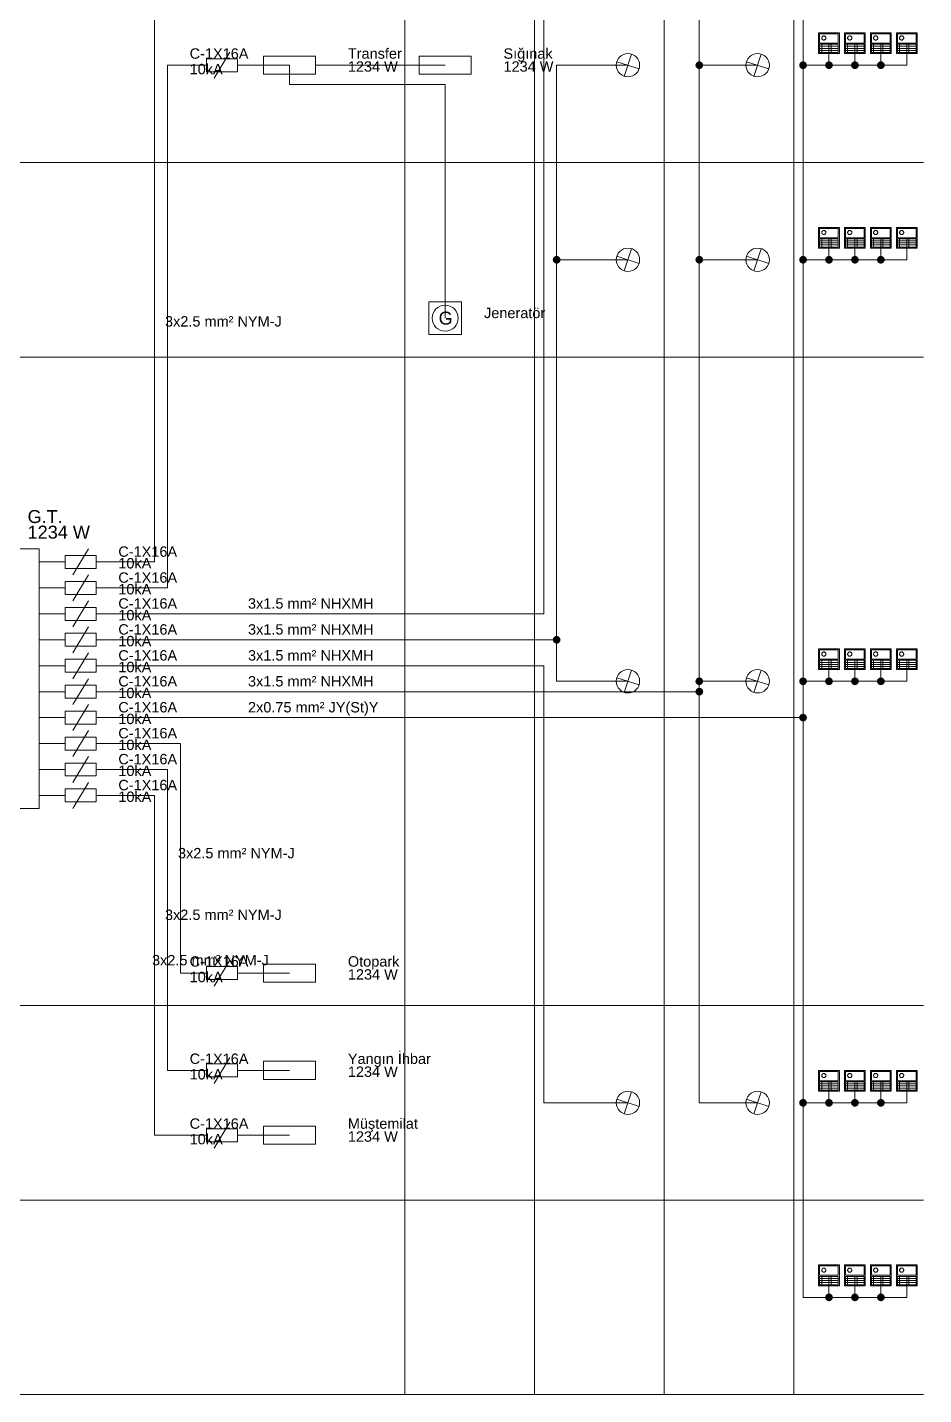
# Model space of a CAD drawing. Extents: x -100 to 4300, y -525 to 1066.
# Drawn here: x 3509 to 4200, y -525 to 529 of the extents above; entities that cross this region are included whole.
import ezdxf

# ---------------------------------------------------------------- set-up
doc = ezdxf.new("R2010")
doc.units = 0
doc.layers.get('0').update_dxf_attribs({"lineweight": 0})
doc.styles.add('Arial', font='Arial.ttf')

msp = doc.modelspace()

# ---------------------------------------------------------------- hatches: boundary and pattern name
h = msp.add_hatch(color=2)
h.dxf.hatch_style = 1
h.paths.add_polyline_path([(4030, 500), (4029.8, 501.1), (4029.1, 502.1), (4028.1, 502.8), (4027, 503), (4025.9, 502.8), (4024.9, 502.1), (4024.2, 501.1), (4024, 500), (4024.2, 498.9), (4024.9, 497.9), (4025.9, 497.2), (4027, 497), (4028.1, 497.2), (4029.1, 497.9), (4029.8, 498.9)])
h = msp.add_hatch(color=4)
h.dxf.hatch_style = 1
h.paths.add_polyline_path([(4110, 500), (4109.8, 501.1), (4109.1, 502.1), (4108.1, 502.8), (4107, 503), (4105.9, 502.8), (4104.9, 502.1), (4104.2, 501.1), (4104, 500), (4104.2, 498.9), (4104.9, 497.9), (4105.9, 497.2), (4107, 497), (4108.1, 497.2), (4109.1, 497.9), (4109.8, 498.9)])
h = msp.add_hatch(color=4)
h.dxf.hatch_style = 1
h.paths.add_polyline_path([(4130, 500), (4129.8, 501.1), (4129.1, 502.1), (4128.1, 502.8), (4127, 503), (4125.9, 502.8), (4124.9, 502.1), (4124.2, 501.1), (4124, 500), (4124.2, 498.9), (4124.9, 497.9), (4125.9, 497.2), (4127, 497), (4128.1, 497.2), (4129.1, 497.9), (4129.8, 498.9)])
h = msp.add_hatch(color=4)
h.dxf.hatch_style = 1
h.paths.add_polyline_path([(4150, 500), (4149.8, 501.1), (4149.1, 502.1), (4148.1, 502.8), (4147, 503), (4145.9, 502.8), (4144.9, 502.1), (4144.2, 501.1), (4144, 500), (4144.2, 498.9), (4144.9, 497.9), (4145.9, 497.2), (4147, 497), (4148.1, 497.2), (4149.1, 497.9), (4149.8, 498.9)])
h = msp.add_hatch(color=4)
h.dxf.hatch_style = 1
h.paths.add_polyline_path([(4170, 500), (4169.8, 501.1), (4169.1, 502.1), (4168.1, 502.8), (4167, 503), (4165.9, 502.8), (4164.9, 502.1), (4164.2, 501.1), (4164, 500), (4164.2, 498.9), (4164.9, 497.9), (4165.9, 497.2), (4167, 497), (4168.1, 497.2), (4169.1, 497.9), (4169.8, 498.9)])
h = msp.add_hatch(color=2)
h.dxf.hatch_style = 1
h.paths.add_polyline_path([(3920, 350), (3919.8, 351.1), (3919.1, 352.1), (3918.1, 352.8), (3917, 353), (3915.9, 352.8), (3914.9, 352.1), (3914.2, 351.1), (3914, 350), (3914.2, 348.9), (3914.9, 347.9), (3915.9, 347.2), (3917, 347), (3918.1, 347.2), (3919.1, 347.9), (3919.8, 348.9)])
h = msp.add_hatch(color=2)
h.dxf.hatch_style = 1
h.paths.add_polyline_path([(4030, 350), (4029.8, 351.1), (4029.1, 352.1), (4028.1, 352.8), (4027, 353), (4025.9, 352.8), (4024.9, 352.1), (4024.2, 351.1), (4024, 350), (4024.2, 348.9), (4024.9, 347.9), (4025.9, 347.2), (4027, 347), (4028.1, 347.2), (4029.1, 347.9), (4029.8, 348.9)])
h = msp.add_hatch(color=4)
h.dxf.hatch_style = 1
h.paths.add_polyline_path([(4110, 350), (4109.8, 351.1), (4109.1, 352.1), (4108.1, 352.8), (4107, 353), (4105.9, 352.8), (4104.9, 352.1), (4104.2, 351.1), (4104, 350), (4104.2, 348.9), (4104.9, 347.9), (4105.9, 347.2), (4107, 347), (4108.1, 347.2), (4109.1, 347.9), (4109.8, 348.9)])
h = msp.add_hatch(color=4)
h.dxf.hatch_style = 1
h.paths.add_polyline_path([(4130, 350), (4129.8, 351.1), (4129.1, 352.1), (4128.1, 352.8), (4127, 353), (4125.9, 352.8), (4124.9, 352.1), (4124.2, 351.1), (4124, 350), (4124.2, 348.9), (4124.9, 347.9), (4125.9, 347.2), (4127, 347), (4128.1, 347.2), (4129.1, 347.9), (4129.8, 348.9)])
h = msp.add_hatch(color=4)
h.dxf.hatch_style = 1
h.paths.add_polyline_path([(4150, 350), (4149.8, 351.1), (4149.1, 352.1), (4148.1, 352.8), (4147, 353), (4145.9, 352.8), (4144.9, 352.1), (4144.2, 351.1), (4144, 350), (4144.2, 348.9), (4144.9, 347.9), (4145.9, 347.2), (4147, 347), (4148.1, 347.2), (4149.1, 347.9), (4149.8, 348.9)])
h = msp.add_hatch(color=4)
h.dxf.hatch_style = 1
h.paths.add_polyline_path([(4170, 350), (4169.8, 351.1), (4169.1, 352.1), (4168.1, 352.8), (4167, 353), (4165.9, 352.8), (4164.9, 352.1), (4164.2, 351.1), (4164, 350), (4164.2, 348.9), (4164.9, 347.9), (4165.9, 347.2), (4167, 347), (4168.1, 347.2), (4169.1, 347.9), (4169.8, 348.9)])
h = msp.add_hatch(color=2)
h.dxf.hatch_style = 1
h.paths.add_polyline_path([(3920, 57), (3919.8, 58.1), (3919.1, 59.1), (3918.1, 59.8), (3917, 60), (3915.9, 59.8), (3914.9, 59.1), (3914.2, 58.1), (3914, 57), (3914.2, 55.9), (3914.9, 54.9), (3915.9, 54.2), (3917, 54), (3918.1, 54.2), (3919.1, 54.9), (3919.8, 55.9)])
h = msp.add_hatch(color=2)
h.dxf.hatch_style = 1
h.paths.add_polyline_path([(4030, 25), (4029.8, 26.1), (4029.1, 27.1), (4028.1, 27.8), (4027, 28), (4025.9, 27.8), (4024.9, 27.1), (4024.2, 26.1), (4024, 25), (4024.2, 23.9), (4024.9, 22.9), (4025.9, 22.2), (4027, 22), (4028.1, 22.2), (4029.1, 22.9), (4029.8, 23.9)])
h = msp.add_hatch(color=4)
h.dxf.hatch_style = 1
h.paths.add_polyline_path([(4110, 25), (4109.8, 26.1), (4109.1, 27.1), (4108.1, 27.8), (4107, 28), (4105.9, 27.8), (4104.9, 27.1), (4104.2, 26.1), (4104, 25), (4104.2, 23.9), (4104.9, 22.9), (4105.9, 22.2), (4107, 22), (4108.1, 22.2), (4109.1, 22.9), (4109.8, 23.9)])
h = msp.add_hatch(color=4)
h.dxf.hatch_style = 1
h.paths.add_polyline_path([(4130, 25), (4129.8, 26.1), (4129.1, 27.1), (4128.1, 27.8), (4127, 28), (4125.9, 27.8), (4124.9, 27.1), (4124.2, 26.1), (4124, 25), (4124.2, 23.9), (4124.9, 22.9), (4125.9, 22.2), (4127, 22), (4128.1, 22.2), (4129.1, 22.9), (4129.8, 23.9)])
h = msp.add_hatch(color=4)
h.dxf.hatch_style = 1
h.paths.add_polyline_path([(4150, 25), (4149.8, 26.1), (4149.1, 27.1), (4148.1, 27.8), (4147, 28), (4145.9, 27.8), (4144.9, 27.1), (4144.2, 26.1), (4144, 25), (4144.2, 23.9), (4144.9, 22.9), (4145.9, 22.2), (4147, 22), (4148.1, 22.2), (4149.1, 22.9), (4149.8, 23.9)])
h = msp.add_hatch(color=4)
h.dxf.hatch_style = 1
h.paths.add_polyline_path([(4170, 25), (4169.8, 26.1), (4169.1, 27.1), (4168.1, 27.8), (4167, 28), (4165.9, 27.8), (4164.9, 27.1), (4164.2, 26.1), (4164, 25), (4164.2, 23.9), (4164.9, 22.9), (4165.9, 22.2), (4167, 22), (4168.1, 22.2), (4169.1, 22.9), (4169.8, 23.9)])
h = msp.add_hatch(color=2)
h.dxf.hatch_style = 1
h.paths.add_polyline_path([(4030, 17), (4029.8, 18.1), (4029.1, 19.1), (4028.1, 19.8), (4027, 20), (4025.9, 19.8), (4024.9, 19.1), (4024.2, 18.1), (4024, 17), (4024.2, 15.9), (4024.9, 14.9), (4025.9, 14.2), (4027, 14), (4028.1, 14.2), (4029.1, 14.9), (4029.8, 15.9)])
h = msp.add_hatch(color=4)
h.dxf.hatch_style = 1
h.paths.add_polyline_path([(4110, -3), (4109.8, -1.9), (4109.1, -0.9), (4108.1, -0.2), (4107, 0), (4105.9, -0.2), (4104.9, -0.9), (4104.2, -1.9), (4104, -3), (4104.2, -4.1), (4104.9, -5.1), (4105.9, -5.8), (4107, -6), (4108.1, -5.8), (4109.1, -5.1), (4109.8, -4.1)])
h = msp.add_hatch(color=4)
h.dxf.hatch_style = 1
h.paths.add_polyline_path([(4110, -300), (4109.8, -298.9), (4109.1, -297.9), (4108.1, -297.2), (4107, -297), (4105.9, -297.2), (4104.9, -297.9), (4104.2, -298.9), (4104, -300), (4104.2, -301.1), (4104.9, -302.1), (4105.9, -302.8), (4107, -303), (4108.1, -302.8), (4109.1, -302.1), (4109.8, -301.1)])
h = msp.add_hatch(color=4)
h.dxf.hatch_style = 1
h.paths.add_polyline_path([(4130, -300), (4129.8, -298.9), (4129.1, -297.9), (4128.1, -297.2), (4127, -297), (4125.9, -297.2), (4124.9, -297.9), (4124.2, -298.9), (4124, -300), (4124.2, -301.1), (4124.9, -302.1), (4125.9, -302.8), (4127, -303), (4128.1, -302.8), (4129.1, -302.1), (4129.8, -301.1)])
h = msp.add_hatch(color=4)
h.dxf.hatch_style = 1
h.paths.add_polyline_path([(4150, -300), (4149.8, -298.9), (4149.1, -297.9), (4148.1, -297.2), (4147, -297), (4145.9, -297.2), (4144.9, -297.9), (4144.2, -298.9), (4144, -300), (4144.2, -301.1), (4144.9, -302.1), (4145.9, -302.8), (4147, -303), (4148.1, -302.8), (4149.1, -302.1), (4149.8, -301.1)])
h = msp.add_hatch(color=4)
h.dxf.hatch_style = 1
h.paths.add_polyline_path([(4170, -300), (4169.8, -298.9), (4169.1, -297.9), (4168.1, -297.2), (4167, -297), (4165.9, -297.2), (4164.9, -297.9), (4164.2, -298.9), (4164, -300), (4164.2, -301.1), (4164.9, -302.1), (4165.9, -302.8), (4167, -303), (4168.1, -302.8), (4169.1, -302.1), (4169.8, -301.1)])
h = msp.add_hatch(color=4)
h.dxf.hatch_style = 1
h.paths.add_polyline_path([(4130, -450), (4129.8, -448.9), (4129.1, -447.9), (4128.1, -447.2), (4127, -447), (4125.9, -447.2), (4124.9, -447.9), (4124.2, -448.9), (4124, -450), (4124.2, -451.1), (4124.9, -452.1), (4125.9, -452.8), (4127, -453), (4128.1, -452.8), (4129.1, -452.1), (4129.8, -451.1)])
h = msp.add_hatch(color=4)
h.dxf.hatch_style = 1
h.paths.add_polyline_path([(4150, -450), (4149.8, -448.9), (4149.1, -447.9), (4148.1, -447.2), (4147, -447), (4145.9, -447.2), (4144.9, -447.9), (4144.2, -448.9), (4144, -450), (4144.2, -451.1), (4144.9, -452.1), (4145.9, -452.8), (4147, -453), (4148.1, -452.8), (4149.1, -452.1), (4149.8, -451.1)])
h = msp.add_hatch(color=4)
h.dxf.hatch_style = 1
h.paths.add_polyline_path([(4170, -450), (4169.8, -448.9), (4169.1, -447.9), (4168.1, -447.2), (4167, -447), (4165.9, -447.2), (4164.9, -447.9), (4164.2, -448.9), (4164, -450), (4164.2, -451.1), (4164.9, -452.1), (4165.9, -452.8), (4167, -453), (4168.1, -452.8), (4169.1, -452.1), (4169.8, -451.1)])

# ---------------------------------------------------------------- linework, layer by layer
at = {"color": 251}
for p, q in [((3800, 1065), (3800, -525)), ((3900, 1065), (3900, -525)), ((4000, 1065), (4000, -525)), ((4100, 1065), (4100, -525))]:
    msp.add_line(p, q, dxfattribs=at)
at = {"color": 36}
for p, q in [((3607, 117), (3607, 950)), ((3653, 490), (3665, 510)), ((3617, 97), (3617, 500)), ((3617, 500), (3647, 500)), ((3671, 500), (3711, 500)), ((3711, 485), (3711, 500)), ((3731, 500), (3831, 500)), ((3831, 485), (3711, 485)), ((3831, 305), (3831, 485)), ((3544, 107), (3556, 127)), ((3518, 117), (3538, 117)), ((3562, 117), (3607, 117)), ((3544, 87), (3556, 107)), ((3518, 97), (3538, 97)), ((3562, 97), (3617, 97)), ((3544, 67), (3556, 87)), ((3518, 77), (3538, 77)), ((3544, 47), (3556, 67)), ((3518, 57), (3538, 57)), ((3544, 27), (3556, 47)), ((3518, 37), (3538, 37)), ((3544, 7), (3556, 27)), ((3518, 17), (3538, 17)), ((3544, -13), (3556, 7)), ((3518, -3), (3538, -3)), ((3544, -33), (3556, -13)), ((3518, -23), (3538, -23)), ((3562, -23), (3627, -23)), ((3627, -23), (3627, -200)), ((3544, -53), (3556, -33)), ((3518, -43), (3538, -43)), ((3562, -43), (3617, -43)), ((3617, -43), (3617, -275)), ((3518, -63), (3538, -63)), ((3544, -73), (3556, -53)), ((3562, -63), (3607, -63)), ((3607, -63), (3607, -325)), ((3627, -200), (3647, -200)), ((3653, -210), (3665, -190)), ((3671, -200), (3711, -200)), ((3653, -285), (3665, -265)), ((3617, -275), (3647, -275)), ((3671, -275), (3711, -275)), ((3653, -335), (3665, -315)), ((3607, -325), (3647, -325)), ((3671, -325), (3711, -325))]:
    msp.add_line(p, q, dxfattribs=at)
at = {"color": 2}
for p, q in [((3907, 77), (3907, 950)), ((4027, -300), (4027, 950)), ((3969.1, 491.4), (3974.7, 508.5)), ((4069.1, 491.4), (4074.7, 508.5)), ((3917, 25), (3917, 500)), ((3917, 500), (3972, 500)), ((3963.4, 502.7), (3980.5, 497.2)), ((4027, 500), (4072, 500)), ((4063.4, 502.7), (4080.5, 497.2)), ((3969.1, 341.4), (3974.7, 358.5)), ((4069.1, 341.4), (4074.7, 358.5)), ((3917, 350), (3972, 350)), ((3963.4, 352.7), (3980.5, 347.2)), ((4027, 350), (4072, 350)), ((4063.4, 352.7), (4080.5, 347.2)), ((3562, 77), (3907, 77)), ((3562, 57), (3917, 57)), ((3562, 37), (3907, 37)), ((3907, -300), (3907, 37)), ((3969.1, 16.4), (3974.7, 33.5)), ((4069.1, 16.4), (4074.7, 33.5)), ((3917, 25), (3972, 25)), ((3963.4, 27.7), (3980.5, 22.2)), ((4027, 25), (4072, 25)), ((4063.4, 27.7), (4080.5, 22.2)), ((3562, 17), (4027, 17)), ((3969.1, -308.6), (3974.7, -291.5)), ((4069.1, -308.6), (4074.7, -291.5)), ((3907, -300), (3972, -300)), ((3963.4, -297.3), (3980.5, -302.8)), ((4027, -300), (4072, -300)), ((4063.4, -297.3), (4080.5, -302.8))]:
    msp.add_line(p, q, dxfattribs=at)
at = {"color": 4}
for p, q in [((4107, -450), (4107, 950)), ((4119.8, 516.2), (4134.2, 516.2)), ((4119.8, 516.2), (4119.8, 509.8)), ((4119.8, 514.6), (4134.2, 514.6)), ((4119.8, 513), (4134.2, 513)), ((4119.8, 511.4), (4134.2, 511.4)), ((4119.8, 509.8), (4134.2, 509.8)), ((4121.4, 516.2), (4121.4, 509.8)), ((4127, 516.2), (4127, 509.8)), ((4127, 500), (4127, 510)), ((4128.6, 516.2), (4128.6, 509.8)), ((4134.2, 516.2), (4134.2, 509.8)), ((4139.8, 516.2), (4154.2, 516.2)), ((4139.8, 516.2), (4139.8, 509.8)), ((4139.8, 514.6), (4154.2, 514.6)), ((4139.8, 513), (4154.2, 513)), ((4139.8, 511.4), (4154.2, 511.4)), ((4139.8, 509.8), (4154.2, 509.8)), ((4141.4, 516.2), (4141.4, 509.8)), ((4147, 516.2), (4147, 509.8)), ((4147, 500), (4147, 510)), ((4148.6, 516.2), (4148.6, 509.8)), ((4154.2, 516.2), (4154.2, 509.8)), ((4159.8, 516.2), (4174.2, 516.2)), ((4159.8, 516.2), (4159.8, 509.8)), ((4159.8, 514.6), (4174.2, 514.6)), ((4159.8, 513), (4174.2, 513)), ((4159.8, 511.4), (4174.2, 511.4)), ((4159.8, 509.8), (4174.2, 509.8)), ((4161.4, 516.2), (4161.4, 509.8)), ((4167, 516.2), (4167, 509.8)), ((4167, 500), (4167, 510)), ((4168.6, 516.2), (4168.6, 509.8)), ((4174.2, 516.2), (4174.2, 509.8)), ((4179.8, 516.2), (4194.2, 516.2)), ((4179.8, 516.2), (4179.8, 509.8)), ((4179.8, 514.6), (4194.2, 514.6)), ((4179.8, 513), (4194.2, 513)), ((4179.8, 511.4), (4194.2, 511.4)), ((4179.8, 509.8), (4194.2, 509.8)), ((4181.4, 516.2), (4181.4, 509.8)), ((4187, 516.2), (4187, 509.8)), ((4187, 500), (4187, 510)), ((4188.6, 516.2), (4188.6, 509.8)), ((4194.2, 516.2), (4194.2, 509.8)), ((4107, 500), (4187, 500)), ((4119.8, 366.2), (4134.2, 366.2)), ((4119.8, 366.2), (4119.8, 359.8)), ((4119.8, 364.6), (4134.2, 364.6)), ((4119.8, 363), (4134.2, 363)), ((4119.8, 361.4), (4134.2, 361.4)), ((4119.8, 359.8), (4134.2, 359.8)), ((4121.4, 366.2), (4121.4, 359.8)), ((4127, 366.2), (4127, 359.8)), ((4127, 350), (4127, 360)), ((4128.6, 366.2), (4128.6, 359.8)), ((4134.2, 366.2), (4134.2, 359.8)), ((4139.8, 366.2), (4154.2, 366.2)), ((4139.8, 366.2), (4139.8, 359.8)), ((4139.8, 364.6), (4154.2, 364.6)), ((4139.8, 363), (4154.2, 363)), ((4139.8, 361.4), (4154.2, 361.4)), ((4139.8, 359.8), (4154.2, 359.8)), ((4141.4, 366.2), (4141.4, 359.8)), ((4147, 366.2), (4147, 359.8)), ((4147, 350), (4147, 360)), ((4148.6, 366.2), (4148.6, 359.8)), ((4154.2, 366.2), (4154.2, 359.8)), ((4159.8, 366.2), (4174.2, 366.2)), ((4159.8, 366.2), (4159.8, 359.8)), ((4159.8, 364.6), (4174.2, 364.6)), ((4159.8, 363), (4174.2, 363)), ((4159.8, 361.4), (4174.2, 361.4)), ((4159.8, 359.8), (4174.2, 359.8)), ((4161.4, 366.2), (4161.4, 359.8)), ((4167, 366.2), (4167, 359.8)), ((4167, 350), (4167, 360)), ((4168.6, 366.2), (4168.6, 359.8)), ((4174.2, 366.2), (4174.2, 359.8)), ((4179.8, 366.2), (4194.2, 366.2)), ((4179.8, 366.2), (4179.8, 359.8)), ((4179.8, 364.6), (4194.2, 364.6)), ((4179.8, 363), (4194.2, 363)), ((4179.8, 361.4), (4194.2, 361.4)), ((4179.8, 359.8), (4194.2, 359.8)), ((4181.4, 366.2), (4181.4, 359.8)), ((4187, 366.2), (4187, 359.8)), ((4187, 350), (4187, 360)), ((4188.6, 366.2), (4188.6, 359.8)), ((4194.2, 366.2), (4194.2, 359.8)), ((4107, 350), (4187, 350)), ((4119.8, 41.2), (4134.2, 41.2)), ((4119.8, 41.2), (4119.8, 34.8)), ((4119.8, 39.6), (4134.2, 39.6)), ((4119.8, 38), (4134.2, 38)), ((4119.8, 36.4), (4134.2, 36.4)), ((4119.8, 34.8), (4134.2, 34.8)), ((4121.4, 41.2), (4121.4, 34.8)), ((4127, 41.2), (4127, 34.8)), ((4127, 25), (4127, 35)), ((4128.6, 41.2), (4128.6, 34.8)), ((4134.2, 41.2), (4134.2, 34.8)), ((4139.8, 41.2), (4154.2, 41.2)), ((4139.8, 41.2), (4139.8, 34.8)), ((4139.8, 39.6), (4154.2, 39.6)), ((4139.8, 38), (4154.2, 38)), ((4139.8, 36.4), (4154.2, 36.4)), ((4139.8, 34.8), (4154.2, 34.8)), ((4141.4, 41.2), (4141.4, 34.8)), ((4147, 41.2), (4147, 34.8)), ((4147, 25), (4147, 35)), ((4148.6, 41.2), (4148.6, 34.8)), ((4154.2, 41.2), (4154.2, 34.8)), ((4159.8, 41.2), (4174.2, 41.2)), ((4159.8, 41.2), (4159.8, 34.8)), ((4159.8, 39.6), (4174.2, 39.6)), ((4159.8, 38), (4174.2, 38)), ((4159.8, 36.4), (4174.2, 36.4)), ((4159.8, 34.8), (4174.2, 34.8)), ((4161.4, 41.2), (4161.4, 34.8)), ((4167, 41.2), (4167, 34.8)), ((4167, 25), (4167, 35)), ((4168.6, 41.2), (4168.6, 34.8)), ((4174.2, 41.2), (4174.2, 34.8)), ((4179.8, 41.2), (4194.2, 41.2)), ((4179.8, 41.2), (4179.8, 34.8)), ((4179.8, 39.6), (4194.2, 39.6)), ((4179.8, 38), (4194.2, 38)), ((4179.8, 36.4), (4194.2, 36.4)), ((4179.8, 34.8), (4194.2, 34.8)), ((4181.4, 41.2), (4181.4, 34.8)), ((4187, 41.2), (4187, 34.8)), ((4187, 25), (4187, 35)), ((4188.6, 41.2), (4188.6, 34.8)), ((4194.2, 41.2), (4194.2, 34.8)), ((4107, 25), (4187, 25)), ((3562, -3), (4107, -3)), ((4119.8, -283.8), (4134.2, -283.8)), ((4119.8, -283.8), (4119.8, -290.2)), ((4121.4, -283.8), (4121.4, -290.2)), ((4127, -283.8), (4127, -290.2)), ((4128.6, -283.8), (4128.6, -290.2)), ((4134.2, -283.8), (4134.2, -290.2)), ((4139.8, -283.8), (4154.2, -283.8)), ((4139.8, -283.8), (4139.8, -290.2)), ((4141.4, -283.8), (4141.4, -290.2)), ((4147, -283.8), (4147, -290.2)), ((4148.6, -283.8), (4148.6, -290.2)), ((4154.2, -283.8), (4154.2, -290.2)), ((4159.8, -283.8), (4174.2, -283.8)), ((4159.8, -283.8), (4159.8, -290.2)), ((4161.4, -283.8), (4161.4, -290.2)), ((4167, -283.8), (4167, -290.2)), ((4168.6, -283.8), (4168.6, -290.2)), ((4174.2, -283.8), (4174.2, -290.2)), ((4179.8, -283.8), (4194.2, -283.8)), ((4179.8, -283.8), (4179.8, -290.2)), ((4181.4, -283.8), (4181.4, -290.2)), ((4187, -283.8), (4187, -290.2)), ((4188.6, -283.8), (4188.6, -290.2)), ((4194.2, -283.8), (4194.2, -290.2)), ((4119.8, -285.4), (4134.2, -285.4)), ((4119.8, -287), (4134.2, -287)), ((4119.8, -288.6), (4134.2, -288.6)), ((4119.8, -290.2), (4134.2, -290.2)), ((4127, -300), (4127, -290)), ((4139.8, -285.4), (4154.2, -285.4)), ((4139.8, -287), (4154.2, -287)), ((4139.8, -288.6), (4154.2, -288.6)), ((4139.8, -290.2), (4154.2, -290.2)), ((4147, -300), (4147, -290)), ((4159.8, -285.4), (4174.2, -285.4)), ((4159.8, -287), (4174.2, -287)), ((4159.8, -288.6), (4174.2, -288.6)), ((4159.8, -290.2), (4174.2, -290.2)), ((4167, -300), (4167, -290)), ((4179.8, -285.4), (4194.2, -285.4)), ((4179.8, -287), (4194.2, -287)), ((4179.8, -288.6), (4194.2, -288.6)), ((4179.8, -290.2), (4194.2, -290.2)), ((4187, -300), (4187, -290)), ((4107, -300), (4187, -300)), ((4119.8, -433.8), (4134.2, -433.8)), ((4119.8, -433.8), (4119.8, -440.2)), ((4119.8, -435.4), (4134.2, -435.4)), ((4119.8, -437), (4134.2, -437)), ((4119.8, -438.6), (4134.2, -438.6)), ((4119.8, -440.2), (4134.2, -440.2)), ((4121.4, -433.8), (4121.4, -440.2)), ((4127, -433.8), (4127, -440.2)), ((4127, -450), (4127, -440)), ((4128.6, -433.8), (4128.6, -440.2)), ((4134.2, -433.8), (4134.2, -440.2)), ((4139.8, -433.8), (4154.2, -433.8)), ((4139.8, -433.8), (4139.8, -440.2)), ((4139.8, -435.4), (4154.2, -435.4)), ((4139.8, -437), (4154.2, -437)), ((4139.8, -438.6), (4154.2, -438.6)), ((4139.8, -440.2), (4154.2, -440.2)), ((4141.4, -433.8), (4141.4, -440.2)), ((4147, -433.8), (4147, -440.2)), ((4147, -450), (4147, -440)), ((4148.6, -433.8), (4148.6, -440.2)), ((4154.2, -433.8), (4154.2, -440.2)), ((4159.8, -433.8), (4174.2, -433.8)), ((4159.8, -433.8), (4159.8, -440.2)), ((4159.8, -435.4), (4174.2, -435.4)), ((4159.8, -437), (4174.2, -437)), ((4159.8, -438.6), (4174.2, -438.6)), ((4159.8, -440.2), (4174.2, -440.2)), ((4161.4, -433.8), (4161.4, -440.2)), ((4167, -433.8), (4167, -440.2)), ((4167, -450), (4167, -440)), ((4168.6, -433.8), (4168.6, -440.2)), ((4174.2, -433.8), (4174.2, -440.2)), ((4179.8, -433.8), (4194.2, -433.8)), ((4179.8, -433.8), (4179.8, -440.2)), ((4179.8, -435.4), (4194.2, -435.4)), ((4179.8, -437), (4194.2, -437)), ((4179.8, -438.6), (4194.2, -438.6)), ((4179.8, -440.2), (4194.2, -440.2)), ((4181.4, -433.8), (4181.4, -440.2)), ((4187, -433.8), (4187, -440.2)), ((4187, -450), (4187, -440)), ((4188.6, -433.8), (4188.6, -440.2)), ((4194.2, -433.8), (4194.2, -440.2)), ((4107, -450), (4187, -450))]:
    msp.add_line(p, q, dxfattribs=at)
at = {"color": 152}
for p, q in [((-100, 425), (4200, 425)), ((-100, -225), (4200, -225)), ((-100, -375), (4200, -375)), ((-100, -525), (4200, -525))]:
    msp.add_line(p, q, dxfattribs=at)
at = {"color": 30}
msp.add_line((-100, 275), (4200, 275), dxfattribs=at)
at = {"color": 4}
for points in [[(4119, 509), (4119, 525), (4135, 525), (4135, 509), (4119, 509)], [(4119.8, 517), (4119.8, 524.2), (4134.2, 524.2), (4134.2, 517), (4119.8, 517)], [(4124.6, 521), (4124.6, 521.3), (4124.5, 521.6), (4124.3, 521.9), (4124.1, 522.1), (4123.9, 522.3), (4123.6, 522.5), (4123.3, 522.6), (4123, 522.6), (4122.7, 522.6), (4122.4, 522.5), (4122.1, 522.3), (4121.9, 522.1), (4121.7, 521.9), (4121.5, 521.6), (4121.4, 521.3), (4121.4, 521), (4121.4, 520.7), (4121.5, 520.4), (4121.7, 520.1), (4121.9, 519.9), (4122.1, 519.7), (4122.4, 519.5), (4122.7, 519.4), (4123, 519.4), (4123.3, 519.4), (4123.6, 519.5), (4123.9, 519.7), (4124.1, 519.9), (4124.3, 520.1), (4124.5, 520.4), (4124.6, 520.7), (4124.6, 521)], [(4139, 509), (4139, 525), (4155, 525), (4155, 509), (4139, 509)], [(4139.8, 517), (4139.8, 524.2), (4154.2, 524.2), (4154.2, 517), (4139.8, 517)], [(4144.6, 521), (4144.6, 521.3), (4144.5, 521.6), (4144.3, 521.9), (4144.1, 522.1), (4143.9, 522.3), (4143.6, 522.5), (4143.3, 522.6), (4143, 522.6), (4142.7, 522.6), (4142.4, 522.5), (4142.1, 522.3), (4141.9, 522.1), (4141.7, 521.9), (4141.5, 521.6), (4141.4, 521.3), (4141.4, 521), (4141.4, 520.7), (4141.5, 520.4), (4141.7, 520.1), (4141.9, 519.9), (4142.1, 519.7), (4142.4, 519.5), (4142.7, 519.4), (4143, 519.4), (4143.3, 519.4), (4143.6, 519.5), (4143.9, 519.7), (4144.1, 519.9), (4144.3, 520.1), (4144.5, 520.4), (4144.6, 520.7), (4144.6, 521)], [(4159, 509), (4159, 525), (4175, 525), (4175, 509), (4159, 509)], [(4159.8, 517), (4159.8, 524.2), (4174.2, 524.2), (4174.2, 517), (4159.8, 517)], [(4164.6, 521), (4164.6, 521.3), (4164.5, 521.6), (4164.3, 521.9), (4164.1, 522.1), (4163.9, 522.3), (4163.6, 522.5), (4163.3, 522.6), (4163, 522.6), (4162.7, 522.6), (4162.4, 522.5), (4162.1, 522.3), (4161.9, 522.1), (4161.7, 521.9), (4161.5, 521.6), (4161.4, 521.3), (4161.4, 521), (4161.4, 520.7), (4161.5, 520.4), (4161.7, 520.1), (4161.9, 519.9), (4162.1, 519.7), (4162.4, 519.5), (4162.7, 519.4), (4163, 519.4), (4163.3, 519.4), (4163.6, 519.5), (4163.9, 519.7), (4164.1, 519.9), (4164.3, 520.1), (4164.5, 520.4), (4164.6, 520.7), (4164.6, 521)], [(4179, 509), (4179, 525), (4195, 525), (4195, 509), (4179, 509)], [(4179.8, 517), (4179.8, 524.2), (4194.2, 524.2), (4194.2, 517), (4179.8, 517)], [(4184.6, 521), (4184.6, 521.3), (4184.5, 521.6), (4184.3, 521.9), (4184.1, 522.1), (4183.9, 522.3), (4183.6, 522.5), (4183.3, 522.6), (4183, 522.6), (4182.7, 522.6), (4182.4, 522.5), (4182.1, 522.3), (4181.9, 522.1), (4181.7, 521.9), (4181.5, 521.6), (4181.4, 521.3), (4181.4, 521), (4181.4, 520.7), (4181.5, 520.4), (4181.7, 520.1), (4181.9, 519.9), (4182.1, 519.7), (4182.4, 519.5), (4182.7, 519.4), (4183, 519.4), (4183.3, 519.4), (4183.6, 519.5), (4183.9, 519.7), (4184.1, 519.9), (4184.3, 520.1), (4184.5, 520.4), (4184.6, 520.7), (4184.6, 521)], [(4119, 359), (4119, 375), (4135, 375), (4135, 359), (4119, 359)], [(4119.8, 367), (4119.8, 374.2), (4134.2, 374.2), (4134.2, 367), (4119.8, 367)], [(4124.6, 371), (4124.6, 371.3), (4124.5, 371.6), (4124.3, 371.9), (4124.1, 372.1), (4123.9, 372.3), (4123.6, 372.5), (4123.3, 372.6), (4123, 372.6), (4122.7, 372.6), (4122.4, 372.5), (4122.1, 372.3), (4121.9, 372.1), (4121.7, 371.9), (4121.5, 371.6), (4121.4, 371.3), (4121.4, 371), (4121.4, 370.7), (4121.5, 370.4), (4121.7, 370.1), (4121.9, 369.9), (4122.1, 369.7), (4122.4, 369.5), (4122.7, 369.4), (4123, 369.4), (4123.3, 369.4), (4123.6, 369.5), (4123.9, 369.7), (4124.1, 369.9), (4124.3, 370.1), (4124.5, 370.4), (4124.6, 370.7), (4124.6, 371)], [(4139, 359), (4139, 375), (4155, 375), (4155, 359), (4139, 359)], [(4139.8, 367), (4139.8, 374.2), (4154.2, 374.2), (4154.2, 367), (4139.8, 367)], [(4144.6, 371), (4144.6, 371.3), (4144.5, 371.6), (4144.3, 371.9), (4144.1, 372.1), (4143.9, 372.3), (4143.6, 372.5), (4143.3, 372.6), (4143, 372.6), (4142.7, 372.6), (4142.4, 372.5), (4142.1, 372.3), (4141.9, 372.1), (4141.7, 371.9), (4141.5, 371.6), (4141.4, 371.3), (4141.4, 371), (4141.4, 370.7), (4141.5, 370.4), (4141.7, 370.1), (4141.9, 369.9), (4142.1, 369.7), (4142.4, 369.5), (4142.7, 369.4), (4143, 369.4), (4143.3, 369.4), (4143.6, 369.5), (4143.9, 369.7), (4144.1, 369.9), (4144.3, 370.1), (4144.5, 370.4), (4144.6, 370.7), (4144.6, 371)], [(4159, 359), (4159, 375), (4175, 375), (4175, 359), (4159, 359)], [(4159.8, 367), (4159.8, 374.2), (4174.2, 374.2), (4174.2, 367), (4159.8, 367)], [(4164.6, 371), (4164.6, 371.3), (4164.5, 371.6), (4164.3, 371.9), (4164.1, 372.1), (4163.9, 372.3), (4163.6, 372.5), (4163.3, 372.6), (4163, 372.6), (4162.7, 372.6), (4162.4, 372.5), (4162.1, 372.3), (4161.9, 372.1), (4161.7, 371.9), (4161.5, 371.6), (4161.4, 371.3), (4161.4, 371), (4161.4, 370.7), (4161.5, 370.4), (4161.7, 370.1), (4161.9, 369.9), (4162.1, 369.7), (4162.4, 369.5), (4162.7, 369.4), (4163, 369.4), (4163.3, 369.4), (4163.6, 369.5), (4163.9, 369.7), (4164.1, 369.9), (4164.3, 370.1), (4164.5, 370.4), (4164.6, 370.7), (4164.6, 371)], [(4179, 359), (4179, 375), (4195, 375), (4195, 359), (4179, 359)], [(4179.8, 367), (4179.8, 374.2), (4194.2, 374.2), (4194.2, 367), (4179.8, 367)], [(4184.6, 371), (4184.6, 371.3), (4184.5, 371.6), (4184.3, 371.9), (4184.1, 372.1), (4183.9, 372.3), (4183.6, 372.5), (4183.3, 372.6), (4183, 372.6), (4182.7, 372.6), (4182.4, 372.5), (4182.1, 372.3), (4181.9, 372.1), (4181.7, 371.9), (4181.5, 371.6), (4181.4, 371.3), (4181.4, 371), (4181.4, 370.7), (4181.5, 370.4), (4181.7, 370.1), (4181.9, 369.9), (4182.1, 369.7), (4182.4, 369.5), (4182.7, 369.4), (4183, 369.4), (4183.3, 369.4), (4183.6, 369.5), (4183.9, 369.7), (4184.1, 369.9), (4184.3, 370.1), (4184.5, 370.4), (4184.6, 370.7), (4184.6, 371)], [(4119, 34), (4119, 50), (4135, 50), (4135, 34), (4119, 34)], [(4119.8, 42), (4119.8, 49.2), (4134.2, 49.2), (4134.2, 42), (4119.8, 42)], [(4124.6, 46), (4124.6, 46.3), (4124.5, 46.6), (4124.3, 46.9), (4124.1, 47.1), (4123.9, 47.3), (4123.6, 47.5), (4123.3, 47.6), (4123, 47.6), (4122.7, 47.6), (4122.4, 47.5), (4122.1, 47.3), (4121.9, 47.1), (4121.7, 46.9), (4121.5, 46.6), (4121.4, 46.3), (4121.4, 46), (4121.4, 45.7), (4121.5, 45.4), (4121.7, 45.1), (4121.9, 44.9), (4122.1, 44.7), (4122.4, 44.5), (4122.7, 44.4), (4123, 44.4), (4123.3, 44.4), (4123.6, 44.5), (4123.9, 44.7), (4124.1, 44.9), (4124.3, 45.1), (4124.5, 45.4), (4124.6, 45.7), (4124.6, 46)], [(4139, 34), (4139, 50), (4155, 50), (4155, 34), (4139, 34)], [(4139.8, 42), (4139.8, 49.2), (4154.2, 49.2), (4154.2, 42), (4139.8, 42)], [(4144.6, 46), (4144.6, 46.3), (4144.5, 46.6), (4144.3, 46.9), (4144.1, 47.1), (4143.9, 47.3), (4143.6, 47.5), (4143.3, 47.6), (4143, 47.6), (4142.7, 47.6), (4142.4, 47.5), (4142.1, 47.3), (4141.9, 47.1), (4141.7, 46.9), (4141.5, 46.6), (4141.4, 46.3), (4141.4, 46), (4141.4, 45.7), (4141.5, 45.4), (4141.7, 45.1), (4141.9, 44.9), (4142.1, 44.7), (4142.4, 44.5), (4142.7, 44.4), (4143, 44.4), (4143.3, 44.4), (4143.6, 44.5), (4143.9, 44.7), (4144.1, 44.9), (4144.3, 45.1), (4144.5, 45.4), (4144.6, 45.7), (4144.6, 46)], [(4159, 34), (4159, 50), (4175, 50), (4175, 34), (4159, 34)], [(4159.8, 42), (4159.8, 49.2), (4174.2, 49.2), (4174.2, 42), (4159.8, 42)], [(4164.6, 46), (4164.6, 46.3), (4164.5, 46.6), (4164.3, 46.9), (4164.1, 47.1), (4163.9, 47.3), (4163.6, 47.5), (4163.3, 47.6), (4163, 47.6), (4162.7, 47.6), (4162.4, 47.5), (4162.1, 47.3), (4161.9, 47.1), (4161.7, 46.9), (4161.5, 46.6), (4161.4, 46.3), (4161.4, 46), (4161.4, 45.7), (4161.5, 45.4), (4161.7, 45.1), (4161.9, 44.9), (4162.1, 44.7), (4162.4, 44.5), (4162.7, 44.4), (4163, 44.4), (4163.3, 44.4), (4163.6, 44.5), (4163.9, 44.7), (4164.1, 44.9), (4164.3, 45.1), (4164.5, 45.4), (4164.6, 45.7), (4164.6, 46)], [(4179, 34), (4179, 50), (4195, 50), (4195, 34), (4179, 34)], [(4179.8, 42), (4179.8, 49.2), (4194.2, 49.2), (4194.2, 42), (4179.8, 42)], [(4184.6, 46), (4184.6, 46.3), (4184.5, 46.6), (4184.3, 46.9), (4184.1, 47.1), (4183.9, 47.3), (4183.6, 47.5), (4183.3, 47.6), (4183, 47.6), (4182.7, 47.6), (4182.4, 47.5), (4182.1, 47.3), (4181.9, 47.1), (4181.7, 46.9), (4181.5, 46.6), (4181.4, 46.3), (4181.4, 46), (4181.4, 45.7), (4181.5, 45.4), (4181.7, 45.1), (4181.9, 44.9), (4182.1, 44.7), (4182.4, 44.5), (4182.7, 44.4), (4183, 44.4), (4183.3, 44.4), (4183.6, 44.5), (4183.9, 44.7), (4184.1, 44.9), (4184.3, 45.1), (4184.5, 45.4), (4184.6, 45.7), (4184.6, 46)], [(4119, -291), (4119, -275), (4135, -275), (4135, -291), (4119, -291)], [(4119.8, -283), (4119.8, -275.8), (4134.2, -275.8), (4134.2, -283), (4119.8, -283)], [(4124.6, -279), (4124.6, -278.7), (4124.5, -278.4), (4124.3, -278.1), (4124.1, -277.9), (4123.9, -277.7), (4123.6, -277.5), (4123.3, -277.4), (4123, -277.4), (4122.7, -277.4), (4122.4, -277.5), (4122.1, -277.7), (4121.9, -277.9), (4121.7, -278.1), (4121.5, -278.4), (4121.4, -278.7), (4121.4, -279), (4121.4, -279.3), (4121.5, -279.6), (4121.7, -279.9), (4121.9, -280.1), (4122.1, -280.3), (4122.4, -280.5), (4122.7, -280.6), (4123, -280.6), (4123.3, -280.6), (4123.6, -280.5), (4123.9, -280.3), (4124.1, -280.1), (4124.3, -279.9), (4124.5, -279.6), (4124.6, -279.3), (4124.6, -279)], [(4139, -291), (4139, -275), (4155, -275), (4155, -291), (4139, -291)], [(4139.8, -283), (4139.8, -275.8), (4154.2, -275.8), (4154.2, -283), (4139.8, -283)], [(4144.6, -279), (4144.6, -278.7), (4144.5, -278.4), (4144.3, -278.1), (4144.1, -277.9), (4143.9, -277.7), (4143.6, -277.5), (4143.3, -277.4), (4143, -277.4), (4142.7, -277.4), (4142.4, -277.5), (4142.1, -277.7), (4141.9, -277.9), (4141.7, -278.1), (4141.5, -278.4), (4141.4, -278.7), (4141.4, -279), (4141.4, -279.3), (4141.5, -279.6), (4141.7, -279.9), (4141.9, -280.1), (4142.1, -280.3), (4142.4, -280.5), (4142.7, -280.6), (4143, -280.6), (4143.3, -280.6), (4143.6, -280.5), (4143.9, -280.3), (4144.1, -280.1), (4144.3, -279.9), (4144.5, -279.6), (4144.6, -279.3), (4144.6, -279)], [(4159, -291), (4159, -275), (4175, -275), (4175, -291), (4159, -291)], [(4159.8, -283), (4159.8, -275.8), (4174.2, -275.8), (4174.2, -283), (4159.8, -283)], [(4164.6, -279), (4164.6, -278.7), (4164.5, -278.4), (4164.3, -278.1), (4164.1, -277.9), (4163.9, -277.7), (4163.6, -277.5), (4163.3, -277.4), (4163, -277.4), (4162.7, -277.4), (4162.4, -277.5), (4162.1, -277.7), (4161.9, -277.9), (4161.7, -278.1), (4161.5, -278.4), (4161.4, -278.7), (4161.4, -279), (4161.4, -279.3), (4161.5, -279.6), (4161.7, -279.9), (4161.9, -280.1), (4162.1, -280.3), (4162.4, -280.5), (4162.7, -280.6), (4163, -280.6), (4163.3, -280.6), (4163.6, -280.5), (4163.9, -280.3), (4164.1, -280.1), (4164.3, -279.9), (4164.5, -279.6), (4164.6, -279.3), (4164.6, -279)], [(4179, -291), (4179, -275), (4195, -275), (4195, -291), (4179, -291)], [(4179.8, -283), (4179.8, -275.8), (4194.2, -275.8), (4194.2, -283), (4179.8, -283)], [(4184.6, -279), (4184.6, -278.7), (4184.5, -278.4), (4184.3, -278.1), (4184.1, -277.9), (4183.9, -277.7), (4183.6, -277.5), (4183.3, -277.4), (4183, -277.4), (4182.7, -277.4), (4182.4, -277.5), (4182.1, -277.7), (4181.9, -277.9), (4181.7, -278.1), (4181.5, -278.4), (4181.4, -278.7), (4181.4, -279), (4181.4, -279.3), (4181.5, -279.6), (4181.7, -279.9), (4181.9, -280.1), (4182.1, -280.3), (4182.4, -280.5), (4182.7, -280.6), (4183, -280.6), (4183.3, -280.6), (4183.6, -280.5), (4183.9, -280.3), (4184.1, -280.1), (4184.3, -279.9), (4184.5, -279.6), (4184.6, -279.3), (4184.6, -279)], [(4119, -441), (4119, -425), (4135, -425), (4135, -441), (4119, -441)], [(4119.8, -433), (4119.8, -425.8), (4134.2, -425.8), (4134.2, -433), (4119.8, -433)], [(4124.6, -429), (4124.6, -428.7), (4124.5, -428.4), (4124.3, -428.1), (4124.1, -427.9), (4123.9, -427.7), (4123.6, -427.5), (4123.3, -427.4), (4123, -427.4), (4122.7, -427.4), (4122.4, -427.5), (4122.1, -427.7), (4121.9, -427.9), (4121.7, -428.1), (4121.5, -428.4), (4121.4, -428.7), (4121.4, -429), (4121.4, -429.3), (4121.5, -429.6), (4121.7, -429.9), (4121.9, -430.1), (4122.1, -430.3), (4122.4, -430.5), (4122.7, -430.6), (4123, -430.6), (4123.3, -430.6), (4123.6, -430.5), (4123.9, -430.3), (4124.1, -430.1), (4124.3, -429.9), (4124.5, -429.6), (4124.6, -429.3), (4124.6, -429)], [(4139, -441), (4139, -425), (4155, -425), (4155, -441), (4139, -441)], [(4139.8, -433), (4139.8, -425.8), (4154.2, -425.8), (4154.2, -433), (4139.8, -433)], [(4144.6, -429), (4144.6, -428.7), (4144.5, -428.4), (4144.3, -428.1), (4144.1, -427.9), (4143.9, -427.7), (4143.6, -427.5), (4143.3, -427.4), (4143, -427.4), (4142.7, -427.4), (4142.4, -427.5), (4142.1, -427.7), (4141.9, -427.9), (4141.7, -428.1), (4141.5, -428.4), (4141.4, -428.7), (4141.4, -429), (4141.4, -429.3), (4141.5, -429.6), (4141.7, -429.9), (4141.9, -430.1), (4142.1, -430.3), (4142.4, -430.5), (4142.7, -430.6), (4143, -430.6), (4143.3, -430.6), (4143.6, -430.5), (4143.9, -430.3), (4144.1, -430.1), (4144.3, -429.9), (4144.5, -429.6), (4144.6, -429.3), (4144.6, -429)], [(4159, -441), (4159, -425), (4175, -425), (4175, -441), (4159, -441)], [(4159.8, -433), (4159.8, -425.8), (4174.2, -425.8), (4174.2, -433), (4159.8, -433)], [(4164.6, -429), (4164.6, -428.7), (4164.5, -428.4), (4164.3, -428.1), (4164.1, -427.9), (4163.9, -427.7), (4163.6, -427.5), (4163.3, -427.4), (4163, -427.4), (4162.7, -427.4), (4162.4, -427.5), (4162.1, -427.7), (4161.9, -427.9), (4161.7, -428.1), (4161.5, -428.4), (4161.4, -428.7), (4161.4, -429), (4161.4, -429.3), (4161.5, -429.6), (4161.7, -429.9), (4161.9, -430.1), (4162.1, -430.3), (4162.4, -430.5), (4162.7, -430.6), (4163, -430.6), (4163.3, -430.6), (4163.6, -430.5), (4163.9, -430.3), (4164.1, -430.1), (4164.3, -429.9), (4164.5, -429.6), (4164.6, -429.3), (4164.6, -429)], [(4179, -441), (4179, -425), (4195, -425), (4195, -441), (4179, -441)], [(4179.8, -433), (4179.8, -425.8), (4194.2, -425.8), (4194.2, -433), (4179.8, -433)], [(4184.6, -429), (4184.6, -428.7), (4184.5, -428.4), (4184.3, -428.1), (4184.1, -427.9), (4183.9, -427.7), (4183.6, -427.5), (4183.3, -427.4), (4183, -427.4), (4182.7, -427.4), (4182.4, -427.5), (4182.1, -427.7), (4181.9, -427.9), (4181.7, -428.1), (4181.5, -428.4), (4181.4, -428.7), (4181.4, -429), (4181.4, -429.3), (4181.5, -429.6), (4181.7, -429.9), (4181.9, -430.1), (4182.1, -430.3), (4182.4, -430.5), (4182.7, -430.6), (4183, -430.6), (4183.3, -430.6), (4183.6, -430.5), (4183.9, -430.3), (4184.1, -430.1), (4184.3, -429.9), (4184.5, -429.6), (4184.6, -429.3), (4184.6, -429)]]:
    msp.add_lwpolyline(points, dxfattribs=at)
at = {"color": 36}
for points in [[(3691, 493), (3691, 507), (3731, 507), (3731, 493), (3691, 493)], [(3811, 493), (3811, 507), (3851, 507), (3851, 493), (3811, 493)], [(3647, 495), (3647, 505), (3671, 505), (3671, 495), (3647, 495)], [(3818.5, 292.5), (3818.5, 317.5), (3843.5, 317.5), (3843.5, 292.5), (3818.5, 292.5)], [(3841, 305), (3840.8, 307), (3840.2, 308.8), (3839.3, 310.6), (3838.1, 312.1), (3836.6, 313.3), (3834.8, 314.2), (3833, 314.8), (3831, 315), (3829, 314.8), (3827.2, 314.2), (3825.4, 313.3), (3823.9, 312.1), (3822.7, 310.6), (3821.8, 308.8), (3821.2, 307), (3821, 305), (3821.2, 303), (3821.8, 301.2), (3822.7, 299.4), (3823.9, 297.9), (3825.4, 296.7), (3827.2, 295.8), (3829, 295.2), (3831, 295), (3833, 295.2), (3834.8, 295.8), (3836.6, 296.7), (3838.1, 297.9), (3839.3, 299.4), (3840.2, 301.2), (3840.8, 303), (3841, 305)], [(3500, 127), (3518, 127), (3518, -73), (3500, -73), (3500, 127)], [(3538, 112), (3538, 122), (3562, 122), (3562, 112), (3538, 112)], [(3538, 92), (3538, 102), (3562, 102), (3562, 92), (3538, 92)], [(3538, 72), (3538, 82), (3562, 82), (3562, 72), (3538, 72)], [(3538, 52), (3538, 62), (3562, 62), (3562, 52), (3538, 52)], [(3538, 32), (3538, 42), (3562, 42), (3562, 32), (3538, 32)], [(3538, 12), (3538, 22), (3562, 22), (3562, 12), (3538, 12)], [(3538, -8), (3538, 2), (3562, 2), (3562, -8), (3538, -8)], [(3538, -28), (3538, -18), (3562, -18), (3562, -28), (3538, -28)], [(3538, -48), (3538, -38), (3562, -38), (3562, -48), (3538, -48)], [(3538, -68), (3538, -58), (3562, -58), (3562, -68), (3538, -68)], [(3647, -205), (3647, -195), (3671, -195), (3671, -205), (3647, -205)], [(3691, -207), (3691, -193), (3731, -193), (3731, -207), (3691, -207)], [(3647, -280), (3647, -270), (3671, -270), (3671, -280), (3647, -280)], [(3691, -282), (3691, -268), (3731, -268), (3731, -282), (3691, -282)], [(3647, -330), (3647, -320), (3671, -320), (3671, -330), (3647, -330)], [(3691, -332), (3691, -318), (3731, -318), (3731, -332), (3691, -332)]]:
    msp.add_lwpolyline(points, dxfattribs=at)
at = {"color": 2}
for points in [[(3981, 500), (3980.8, 501.8), (3980.3, 503.4), (3979.5, 505), (3978.4, 506.4), (3977, 507.5), (3975.4, 508.3), (3973.8, 508.8), (3972, 509), (3970.2, 508.8), (3968.6, 508.3), (3967, 507.5), (3965.6, 506.4), (3964.5, 505), (3963.7, 503.4), (3963.2, 501.8), (3963, 500), (3963.2, 498.2), (3963.7, 496.6), (3964.5, 495), (3965.6, 493.6), (3967, 492.5), (3968.6, 491.7), (3970.2, 491.2), (3972, 491), (3973.8, 491.2), (3975.4, 491.7), (3977, 492.5), (3978.4, 493.6), (3979.5, 495), (3980.3, 496.6), (3980.8, 498.2), (3981, 500)], [(4081, 500), (4080.8, 501.8), (4080.3, 503.4), (4079.5, 505), (4078.4, 506.4), (4077, 507.5), (4075.4, 508.3), (4073.8, 508.8), (4072, 509), (4070.2, 508.8), (4068.6, 508.3), (4067, 507.5), (4065.6, 506.4), (4064.5, 505), (4063.7, 503.4), (4063.2, 501.8), (4063, 500), (4063.2, 498.2), (4063.7, 496.6), (4064.5, 495), (4065.6, 493.6), (4067, 492.5), (4068.6, 491.7), (4070.2, 491.2), (4072, 491), (4073.8, 491.2), (4075.4, 491.7), (4077, 492.5), (4078.4, 493.6), (4079.5, 495), (4080.3, 496.6), (4080.8, 498.2), (4081, 500)], [(3981, 350), (3980.8, 351.8), (3980.3, 353.4), (3979.5, 355), (3978.4, 356.4), (3977, 357.5), (3975.4, 358.3), (3973.8, 358.8), (3972, 359), (3970.2, 358.8), (3968.6, 358.3), (3967, 357.5), (3965.6, 356.4), (3964.5, 355), (3963.7, 353.4), (3963.2, 351.8), (3963, 350), (3963.2, 348.2), (3963.7, 346.6), (3964.5, 345), (3965.6, 343.6), (3967, 342.5), (3968.6, 341.7), (3970.2, 341.2), (3972, 341), (3973.8, 341.2), (3975.4, 341.7), (3977, 342.5), (3978.4, 343.6), (3979.5, 345), (3980.3, 346.6), (3980.8, 348.2), (3981, 350)], [(4081, 350), (4080.8, 351.8), (4080.3, 353.4), (4079.5, 355), (4078.4, 356.4), (4077, 357.5), (4075.4, 358.3), (4073.8, 358.8), (4072, 359), (4070.2, 358.8), (4068.6, 358.3), (4067, 357.5), (4065.6, 356.4), (4064.5, 355), (4063.7, 353.4), (4063.2, 351.8), (4063, 350), (4063.2, 348.2), (4063.7, 346.6), (4064.5, 345), (4065.6, 343.6), (4067, 342.5), (4068.6, 341.7), (4070.2, 341.2), (4072, 341), (4073.8, 341.2), (4075.4, 341.7), (4077, 342.5), (4078.4, 343.6), (4079.5, 345), (4080.3, 346.6), (4080.8, 348.2), (4081, 350)], [(3981, 25), (3980.8, 26.8), (3980.3, 28.4), (3979.5, 30), (3978.4, 31.4), (3977, 32.5), (3975.4, 33.3), (3973.8, 33.8), (3972, 34), (3970.2, 33.8), (3968.6, 33.3), (3967, 32.5), (3965.6, 31.4), (3964.5, 30), (3963.7, 28.4), (3963.2, 26.8), (3963, 25), (3963.2, 23.2), (3963.7, 21.6), (3964.5, 20), (3965.6, 18.6), (3967, 17.5), (3968.6, 16.7), (3970.2, 16.2), (3972, 16), (3973.8, 16.2), (3975.4, 16.7), (3977, 17.5), (3978.4, 18.6), (3979.5, 20), (3980.3, 21.6), (3980.8, 23.2), (3981, 25)], [(4081, 25), (4080.8, 26.8), (4080.3, 28.4), (4079.5, 30), (4078.4, 31.4), (4077, 32.5), (4075.4, 33.3), (4073.8, 33.8), (4072, 34), (4070.2, 33.8), (4068.6, 33.3), (4067, 32.5), (4065.6, 31.4), (4064.5, 30), (4063.7, 28.4), (4063.2, 26.8), (4063, 25), (4063.2, 23.2), (4063.7, 21.6), (4064.5, 20), (4065.6, 18.6), (4067, 17.5), (4068.6, 16.7), (4070.2, 16.2), (4072, 16), (4073.8, 16.2), (4075.4, 16.7), (4077, 17.5), (4078.4, 18.6), (4079.5, 20), (4080.3, 21.6), (4080.8, 23.2), (4081, 25)], [(3981, -300), (3980.8, -298.2), (3980.3, -296.6), (3979.5, -295), (3978.4, -293.6), (3977, -292.5), (3975.4, -291.7), (3973.8, -291.2), (3972, -291), (3970.2, -291.2), (3968.6, -291.7), (3967, -292.5), (3965.6, -293.6), (3964.5, -295), (3963.7, -296.6), (3963.2, -298.2), (3963, -300), (3963.2, -301.8), (3963.7, -303.4), (3964.5, -305), (3965.6, -306.4), (3967, -307.5), (3968.6, -308.3), (3970.2, -308.8), (3972, -309), (3973.8, -308.8), (3975.4, -308.3), (3977, -307.5), (3978.4, -306.4), (3979.5, -305), (3980.3, -303.4), (3980.8, -301.8), (3981, -300)], [(4081, -300), (4080.8, -298.2), (4080.3, -296.6), (4079.5, -295), (4078.4, -293.6), (4077, -292.5), (4075.4, -291.7), (4073.8, -291.2), (4072, -291), (4070.2, -291.2), (4068.6, -291.7), (4067, -292.5), (4065.6, -293.6), (4064.5, -295), (4063.7, -296.6), (4063.2, -298.2), (4063, -300), (4063.2, -301.8), (4063.7, -303.4), (4064.5, -305), (4065.6, -306.4), (4067, -307.5), (4068.6, -308.3), (4070.2, -308.8), (4072, -309), (4073.8, -308.8), (4075.4, -308.3), (4077, -307.5), (4078.4, -306.4), (4079.5, -305), (4080.3, -303.4), (4080.8, -301.8), (4081, -300)]]:
    msp.add_lwpolyline(points, dxfattribs=at)

# ---------------------------------------------------------------- texts
at = {"color": 7, "style": 'Arial'}
for s, height, p in [('C-1X16A', 8, (3634, 505)), ('Transfer', 8, (3756, 505)), ('Sığınak', 8, (3876, 505)), ('10kA', 8, (3634, 493)), ('1234 W', 8, (3756, 495)), ('1234 W', 8, (3876, 495)), ('3x2.5 mm² NYM-J', 8, (3615, 298.5)), ('G', 10, (3826, 300)), ('Jeneratör', 8, (3861, 305)), ('G.T.', 10, (3509, 147)), ('1234 W', 10, (3509, 135)), ('C-1X16A', 8, (3579, 121)), ('10kA', 8, (3579, 112)), ('C-1X16A', 8, (3579, 101)), ('10kA', 8, (3579, 92)), ('C-1X16A', 8, (3579, 81)), ('3x1.5 mm² NHXMH', 8, (3679, 81)), ('10kA', 8, (3579, 72)), ('C-1X16A', 8, (3579, 61)), ('3x1.5 mm² NHXMH', 8, (3679, 61)), ('10kA', 8, (3579, 52)), ('C-1X16A', 8, (3579, 41)), ('3x1.5 mm² NHXMH', 8, (3679, 41)), ('10kA', 8, (3579, 32)), ('C-1X16A', 8, (3579, 21)), ('3x1.5 mm² NHXMH', 8, (3679, 21)), ('10kA', 8, (3579, 12)), ('C-1X16A', 8, (3579, 1)), ('10kA', 8, (3579, -8)), ('2x0.75 mm² JY(St)Y', 8, (3679, 1)), ('C-1X16A', 8, (3579, -19)), ('10kA', 8, (3579, -28)), ('C-1X16A', 8, (3579, -39)), ('10kA', 8, (3579, -48)), ('C-1X16A', 8, (3579, -59)), ('10kA', 8, (3579, -68)), ('3x2.5 mm² NYM-J', 8, (3625, -111.5)), ('3x2.5 mm² NYM-J', 8, (3615, -159)), ('3x2.5 mm² NYM-J', 8, (3605, -194)), ('C-1X16A', 8, (3634, -195)), ('Otopark', 8, (3756, -195)), ('10kA', 8, (3634, -207)), ('1234 W', 8, (3756, -205)), ('C-1X16A', 8, (3634, -270)), ('Yangın İhbar', 8, (3756, -270)), ('10kA', 8, (3634, -282)), ('1234 W', 8, (3756, -280)), ('C-1X16A', 8, (3634, -320)), ('Müştemilat', 8, (3756, -320)), ('10kA', 8, (3634, -332)), ('1234 W', 8, (3756, -330))]:
    msp.add_text(s, height=height, dxfattribs=at).set_placement(p)

doc.saveas('drawing.dxf')
